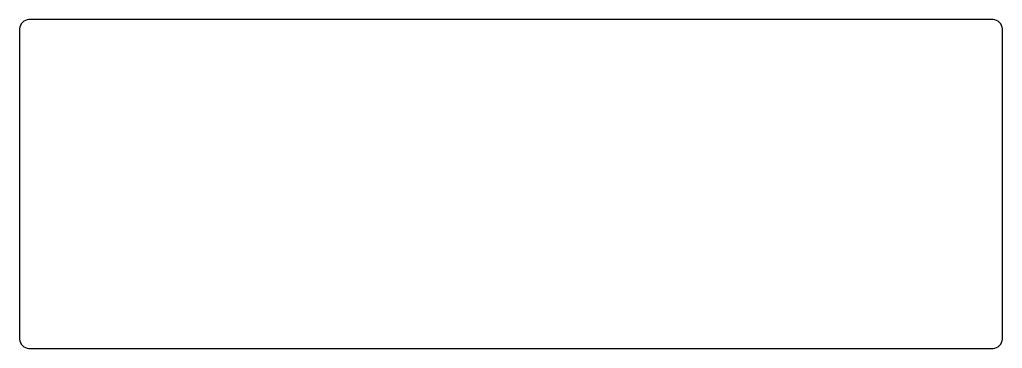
# Model space of a CAD drawing. Header units: millimetres. Extents: x -106 to 106, y 0 to 71.
import ezdxf

# ---------------------------------------------------------------- set-up
doc = ezdxf.new("R2010")
doc.units = ezdxf.units.MM
doc.layers.get('0').update_dxf_attribs({"linetype": 'CONTINUOUS'})

msp = doc.modelspace()

# ---------------------------------------------------------------- linework, layer by layer
msp.add_lwpolyline([(104, 71), (-104, 71, 0.414214), (-106, 69), (-106, 2, 0.414214), (-104, 0), (104, 0, 0.414214), (106, 2), (106, 69, 0.414214)], format="xyb", close=True)

doc.saveas('drawing.dxf')
